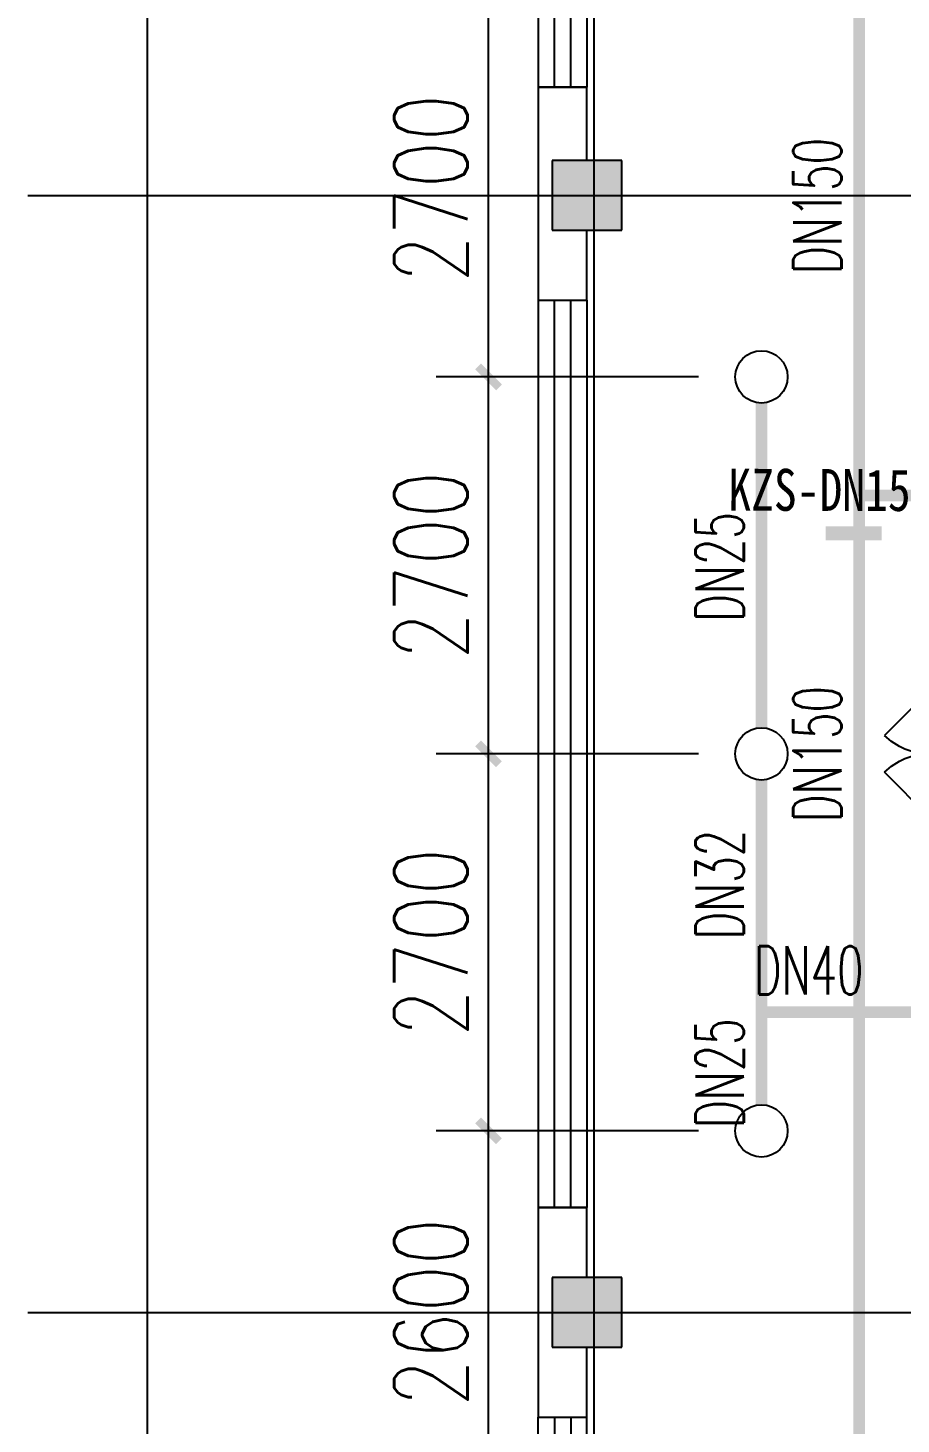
# Model space of a CAD drawing. Extents: x 0 to 2838408, y -923048 to 203859.
# Drawn here: x 2771908 to 2778163, y -637341 to -627342 of the extents above; entities that cross this region are included whole.
import ezdxf
from ezdxf.enums import TextEntityAlignment as Align

# ---------------------------------------------------------------- set-up
doc = ezdxf.new("R2010")
doc.units = 0
doc.header["$LTSCALE"] = 1000
for name, color, linetype in [('COLUMN', 9, 'Continuous'), ('DIM_喷淋', 3, 'Continuous'), ('DOOR_FIRE', 4, 'Continuous'), ('DOTE', 8, 'Continuous'), ('EQUIP_喷头', 7, 'Continuous'), ('PIPE-喷淋', 6, 'Continuous'), ('PUB_HATCH', 8, 'Continuous'), ('TEXT_喷淋', 7, 'Continuous'), ('WALL', 9, 'Continuous'), ('WINDOW', 4, 'Continuous'), ('XREF', 8, 'Continuous'), ('抗震支吊架', 2, 'Continuous')]:
    doc.layers.add(name, color=color, linetype=linetype)
doc.styles.add('_TCH_DIM_T3', font='SIMPLEX', dxfattribs={"width": 0.75, "bigfont": 'HZTXT'})
doc.styles.add('_TWT_PIPEDN', font='SIMPLEX', dxfattribs={"width": 0.8, "height": 2.3, "bigfont": 'HZTXT'})
doc.styles.add('kzcad', font='', dxfattribs={"width": 0.8})
doc.styles.get('kzcad').set_extended_font_data('SimSun')
doc.dimstyles.new('_TWT_ARCH&&150', dxfattribs={"dimtxt": 525, "dimasz": 150, "dimexe": 375, "dimexo": 450, "dimgap": 150, "dimtad": 1, "dimdec": 0, "dimzin": 0, "dimdsep": 46, "dimtxsty": '_TCH_DIM_T3', "dimblk": 'ARCHTICK', "dimcen": 0.09, "dimclrt": 7, "dimazin": 2, "dimtfac": 1, "dimtdec": 0, "dimtix": 1, "dimtmove": 2, "dimatfit": 3, "dimfxl": 1, "dimtolj": 1, "dimtzin": 0, "dimarcsym": 0})

# ---------------------------------------------------------------- blocks, each defined once
blk = doc.blocks.new('$TCHSYS$WIN2D')
for p, q in [((-0.5, 0.5), (0.5, 0.5)), ((-0.5, 0.5), (-0.5, -0.5)), ((0.5, 0.5), (0.5, -0.5)), ((0.5, 0.1667), (-0.5, 0.1667)), ((0.5, -0.1667), (-0.5, -0.1667)), ((-0.5, -0.5), (0.5, -0.5))]:
    blk.add_line(p, q)
blk = doc.blocks.new('$DorLib2D$00000116')
at = {"color": 0}
for p, q in [((-0.5, 0), (-0.146, 0.354)), ((0.5, 0), (0.146, 0.354))]:
    blk.add_line(p, q, dxfattribs=at)
for centre, start, end in [((-0.5, 0), 0, 45), ((0.5, 0), 135, 180)]:
    blk.add_arc(centre, 0.5, start, end, dxfattribs=at)
blk = doc.blocks.new('4F1')
at = {"layer": 'PUB_HATCH'}
for points in [[(2440116.7, -628291.3), (2439616.7, -628291.3), (2439616.7, -628791.3), (2440116.7, -628791.3)], [(2440116.7, -636291.3), (2439616.7, -636291.3), (2439616.7, -636791.3), (2440116.7, -636791.3)]]:
    blk.add_hatch(color=256, dxfattribs=at).paths.add_polyline_path(points)
at = {"layer": 'COLUMN'}
for p, q in [((2440116.7, -628291.3), (2439616.7, -628291.3)), ((2439616.7, -628291.3), (2439616.7, -628791.3)), ((2440116.7, -628791.3), (2440116.7, -628291.3)), ((2439616.7, -628791.3), (2440116.7, -628791.3)), ((2440116.7, -636291.3), (2439616.7, -636291.3)), ((2439616.7, -636291.3), (2439616.7, -636791.3)), ((2440116.7, -636791.3), (2440116.7, -636291.3)), ((2439616.7, -636791.3), (2440116.7, -636791.3))]:
    blk.add_line(p, q, dxfattribs=at)
at = {"layer": 'DOTE'}
for p, q in [((2436716.7, -606941.3), (2436716.7, -690141.3)), ((2439916.7, -606941.3), (2439916.7, -690141.3)), ((2435862.3, -628541.3), (2453916.7, -628541.3)), ((2435862.3, -636541.3), (2453916.7, -636541.3))]:
    blk.add_line(p, q, dxfattribs=at)
at = {"layer": 'WALL'}
for p, q in [((2439866.7, -627766.3), (2439516.7, -627766.3)), ((2439516.7, -627766.3), (2439516.7, -628541.3)), ((2439866.7, -628291.3), (2439866.7, -627766.3)), ((2439516.7, -628541.3), (2439516.7, -629291.3)), ((2439866.7, -629291.3), (2439866.7, -628791.3)), ((2439516.7, -629291.3), (2439866.7, -629291.3)), ((2439866.7, -635791.3), (2439516.7, -635791.3)), ((2439516.7, -635791.3), (2439516.7, -636541.3)), ((2439866.7, -636291.3), (2439866.7, -635791.3)), ((2439516.7, -636541.3), (2439516.7, -637291.3)), ((2439866.7, -637291.3), (2439866.7, -636791.3)), ((2439516.7, -637291.3), (2439866.7, -637291.3))]:
    blk.add_line(p, q, dxfattribs=at)
at = {"layer": 'DOOR_FIRE', "xscale": 900, "yscale": -900, "zscale": 200, "rotation": 269.9999999999852}
blk.add_blockref('$DorLib2D$00000116', (2442316.7, -632541.3), dxfattribs=at)
at = {"layer": 'WINDOW', "yscale": -350}
for p, xscale, zscale, rotation in [((2439691.7, -624766.3), 6000, 6000, 269.9999999978878), ((2439691.7, -632541.3), 6500, 6500, 269.9999999978856), ((2439691.7, -640541.3), -6500, -6500, 270.0000000003765)]:
    blk.add_blockref('$TCHSYS$WIN2D', p, dxfattribs=dict(at, xscale=xscale, zscale=zscale, rotation=rotation))
blk = doc.blocks.new('_ArchTick')
at = {"color": 0, "linetype": 'ByBlock', "const_width": 0.4}
blk.add_lwpolyline([(-0.5, -0.5), (0.5, 0.5)], dxfattribs=at)
blk = doc.blocks.new('*D3214')
at = {"layer": 'Defpoints', "color": 0, "linetype": 'ByBlock', "transparency": 16777216}
for p in [(2775207.4, -635241.3), (2777162.5, -635241.3), (2777162.5, -637841.3)]:
    blk.add_point(p, dxfattribs=at)
at = {"layer": 'DIM_喷淋', "color": 0, "linetype": 'ByBlock', "lineweight": -2, "transparency": 16777216}
for p, q in [((2776712.5, -635241.3), (2774832.4, -635241.3)), ((2775207.4, -637841.3), (2775207.4, -635241.3)), ((2776712.5, -637841.3), (2774832.4, -637841.3))]:
    blk.add_line(p, q, dxfattribs=at)
at = {"layer": 'DIM_喷淋', "color": 0, "linetype": 'ByBlock', "lineweight": -2, "transparency": 16777216, "xscale": 150, "yscale": 150, "zscale": 150}
for p, rotation in [((2775207.4, -635241.3), 90), ((2775207.4, -637841.3), 270)]:
    blk.add_blockref('_ArchTick', p, dxfattribs=dict(at, rotation=rotation))
at = {"layer": 'DIM_喷淋', "color": 7, "linetype": 'ByBlock', "transparency": 16777216, "insert": (2774794.9, -636541.3), "char_height": 525, "attachment_point": 5, "rotation": 90, "style": '_TCH_DIM_T3'}
blk.add_mtext('\\A1;2600', dxfattribs=at)
blk = doc.blocks.new('*D3215')
at = {"layer": 'Defpoints', "color": 0, "linetype": 'ByBlock', "transparency": 16777216}
for p in [(2775207.4, -632541.3), (2777162.5, -632541.3), (2777162.5, -635241.3)]:
    blk.add_point(p, dxfattribs=at)
at = {"layer": 'DIM_喷淋', "color": 0, "linetype": 'ByBlock', "lineweight": -2, "transparency": 16777216}
for p, q in [((2776712.5, -632541.3), (2774832.4, -632541.3)), ((2775207.4, -635241.3), (2775207.4, -632541.3)), ((2776712.5, -635241.3), (2774832.4, -635241.3))]:
    blk.add_line(p, q, dxfattribs=at)
at = {"layer": 'DIM_喷淋', "color": 0, "linetype": 'ByBlock', "lineweight": -2, "transparency": 16777216, "xscale": 150, "yscale": 150, "zscale": 150}
for p, rotation in [((2775207.4, -632541.3), 90), ((2775207.4, -635241.3), 270)]:
    blk.add_blockref('_ArchTick', p, dxfattribs=dict(at, rotation=rotation))
at = {"layer": 'DIM_喷淋', "color": 7, "linetype": 'ByBlock', "transparency": 16777216, "insert": (2774794.9, -633891.3), "char_height": 525, "attachment_point": 5, "rotation": 90, "style": '_TCH_DIM_T3'}
blk.add_mtext('\\A1;2700', dxfattribs=at)
blk = doc.blocks.new('*D3216')
at = {"layer": 'Defpoints', "color": 0, "linetype": 'ByBlock', "transparency": 16777216}
for p in [(2775207.4, -629841.3), (2777162.5, -629841.3), (2777162.5, -632541.3)]:
    blk.add_point(p, dxfattribs=at)
at = {"layer": 'DIM_喷淋', "color": 0, "linetype": 'ByBlock', "lineweight": -2, "transparency": 16777216}
for p, q in [((2776712.5, -629841.3), (2774832.4, -629841.3)), ((2775207.4, -632541.3), (2775207.4, -629841.3)), ((2776712.5, -632541.3), (2774832.4, -632541.3))]:
    blk.add_line(p, q, dxfattribs=at)
at = {"layer": 'DIM_喷淋', "color": 0, "linetype": 'ByBlock', "lineweight": -2, "transparency": 16777216, "xscale": 150, "yscale": 150, "zscale": 150}
for p, rotation in [((2775207.4, -629841.3), 90), ((2775207.4, -632541.3), 270)]:
    blk.add_blockref('_ArchTick', p, dxfattribs=dict(at, rotation=rotation))
at = {"layer": 'DIM_喷淋', "color": 7, "linetype": 'ByBlock', "transparency": 16777216, "insert": (2774794.9, -631191.3), "char_height": 525, "attachment_point": 5, "rotation": 90, "style": '_TCH_DIM_T3'}
blk.add_mtext('\\A1;2700', dxfattribs=at)
blk = doc.blocks.new('*D3217')
at = {"layer": 'Defpoints', "color": 0, "linetype": 'ByBlock', "transparency": 16777216}
for p in [(2775207.4, -627141.3), (2777162.5, -627141.3), (2777162.5, -629841.3)]:
    blk.add_point(p, dxfattribs=at)
at = {"layer": 'DIM_喷淋', "color": 0, "linetype": 'ByBlock', "lineweight": -2, "transparency": 16777216}
for p, q in [((2776712.5, -627141.3), (2774832.4, -627141.3)), ((2775207.4, -629841.3), (2775207.4, -627141.3)), ((2776712.5, -629841.3), (2774832.4, -629841.3))]:
    blk.add_line(p, q, dxfattribs=at)
at = {"layer": 'DIM_喷淋', "color": 0, "linetype": 'ByBlock', "lineweight": -2, "transparency": 16777216, "xscale": 150, "yscale": 150, "zscale": 150}
for p, rotation in [((2775207.4, -627141.3), 90), ((2775207.4, -629841.3), 270)]:
    blk.add_blockref('_ArchTick', p, dxfattribs=dict(at, rotation=rotation))
at = {"layer": 'DIM_喷淋', "color": 7, "linetype": 'ByBlock', "transparency": 16777216, "insert": (2774794.9, -628491.3), "char_height": 525, "attachment_point": 5, "rotation": 90, "style": '_TCH_DIM_T3'}
blk.add_mtext('\\A1;2700', dxfattribs=at)
blk = doc.blocks.new('$TwtSys$00000125')
blk.add_circle((0, 0, 0), 1)

msp = doc.modelspace()

# ---------------------------------------------------------------- linework, layer by layer
at = {"layer": 'PIPE-喷淋', "linetype": 'ByBlock', "ltscale": 1.5, "const_width": 82.5}
for points in [[(2777862.5, -626541.3), (2777862.5, -630691.3)], [(2777162.5, -632353.8), (2777162.5, -630028.8)], [(2777862.5, -630691.3), (2777862.5, -634391.3)], [(2779662.5, -630691.3), (2777862.5, -630691.3)], [(2777162.5, -634391.3), (2777162.5, -632728.8)], [(2777162.5, -635053.8), (2777162.5, -634391.3)], [(2777162.5, -634391.3), (2777862.5, -634391.3)], [(2777862.5, -634391.3), (2777862.5, -642391.3)], [(2779662.5, -634391.3), (2777862.5, -634391.3)]]:
    msp.add_lwpolyline(points, dxfattribs=at)
at = {"layer": '抗震支吊架', "color": 4, "const_width": 100}
msp.add_lwpolyline([(2777622.8, -630961.3), (2778022.8, -630961.3)], dxfattribs=at)

# ---------------------------------------------------------------- block references
at = {"layer": 'EQUIP_喷头', "linetype": 'ByBlock', "xscale": 187.5, "yscale": 187.5, "zscale": 187.5}
for p in [(2777162.5, -629841.3), (2777162.5, -632541.3), (2777162.5, -635241.3)]:
    msp.add_blockref('$TwtSys$00000125', p, dxfattribs=at)
at = {"layer": 'XREF'}
msp.add_blockref('4F1', (336045.8, 0), dxfattribs=at)

# ---------------------------------------------------------------- texts
at = {"layer": 'TEXT_喷淋', "linetype": 'ByBlock', "style": '_TWT_PIPEDN', "width": 0.64}
for p in [(2777735, -629105.2), (2777735, -633030.2)]:
    msp.add_text('DN150', height=345, rotation=90, dxfattribs=at).set_placement(p)
at = {"layer": 'TEXT_喷淋', "color": 251, "linetype": 'ByBlock', "style": '_TWT_PIPEDN', "width": 0.64}
for s, p in [('DN25', (2777035, -631596.1)), ('DN32', (2777035, -633871.1)), ('DN25', (2777035, -635221.1))]:
    msp.add_text(s, height=345, rotation=90, dxfattribs=at).set_placement(p)
msp.add_text('DN40', height=345, dxfattribs=at).set_placement((2777107.7, -634263.8))
at = {"layer": '抗震支吊架', "color": 4, "style": 'kzcad', "width": 0.8}
msp.add_text('KZS-DN150-T', height=300, rotation=359.88539, dxfattribs=at).set_placement((2777822.8, -630801.3), align=Align.CENTER)

# ---------------------------------------------------------------- dimensions: what is measured, and where the dimension line sits
at = {"layer": 'DIM_喷淋', "linetype": 'ByBlock'}
for p1, p2, picture, middle in [((2777162.5, -629841.3), (2777162.5, -627141.3), '*D3217', (2774794.9, -628491.3)), ((2777162.5, -632541.3), (2777162.5, -629841.3), '*D3216', (2774794.9, -631191.3)), ((2777162.5, -635241.3), (2777162.5, -632541.3), '*D3215', (2774794.9, -633891.3)), ((2777162.5, -637841.3), (2777162.5, -635241.3), '*D3214', (2774794.9, -636541.3))]:
    dim = msp.add_aligned_dim(p1=p1, p2=p2, distance=1955.2, dimstyle='_TWT_ARCH&&150', dxfattribs=at)
    dim.commit()
    dim.dimension.update_dxf_attribs({"geometry": picture, "text_midpoint": middle})

doc.saveas('drawing.dxf')
